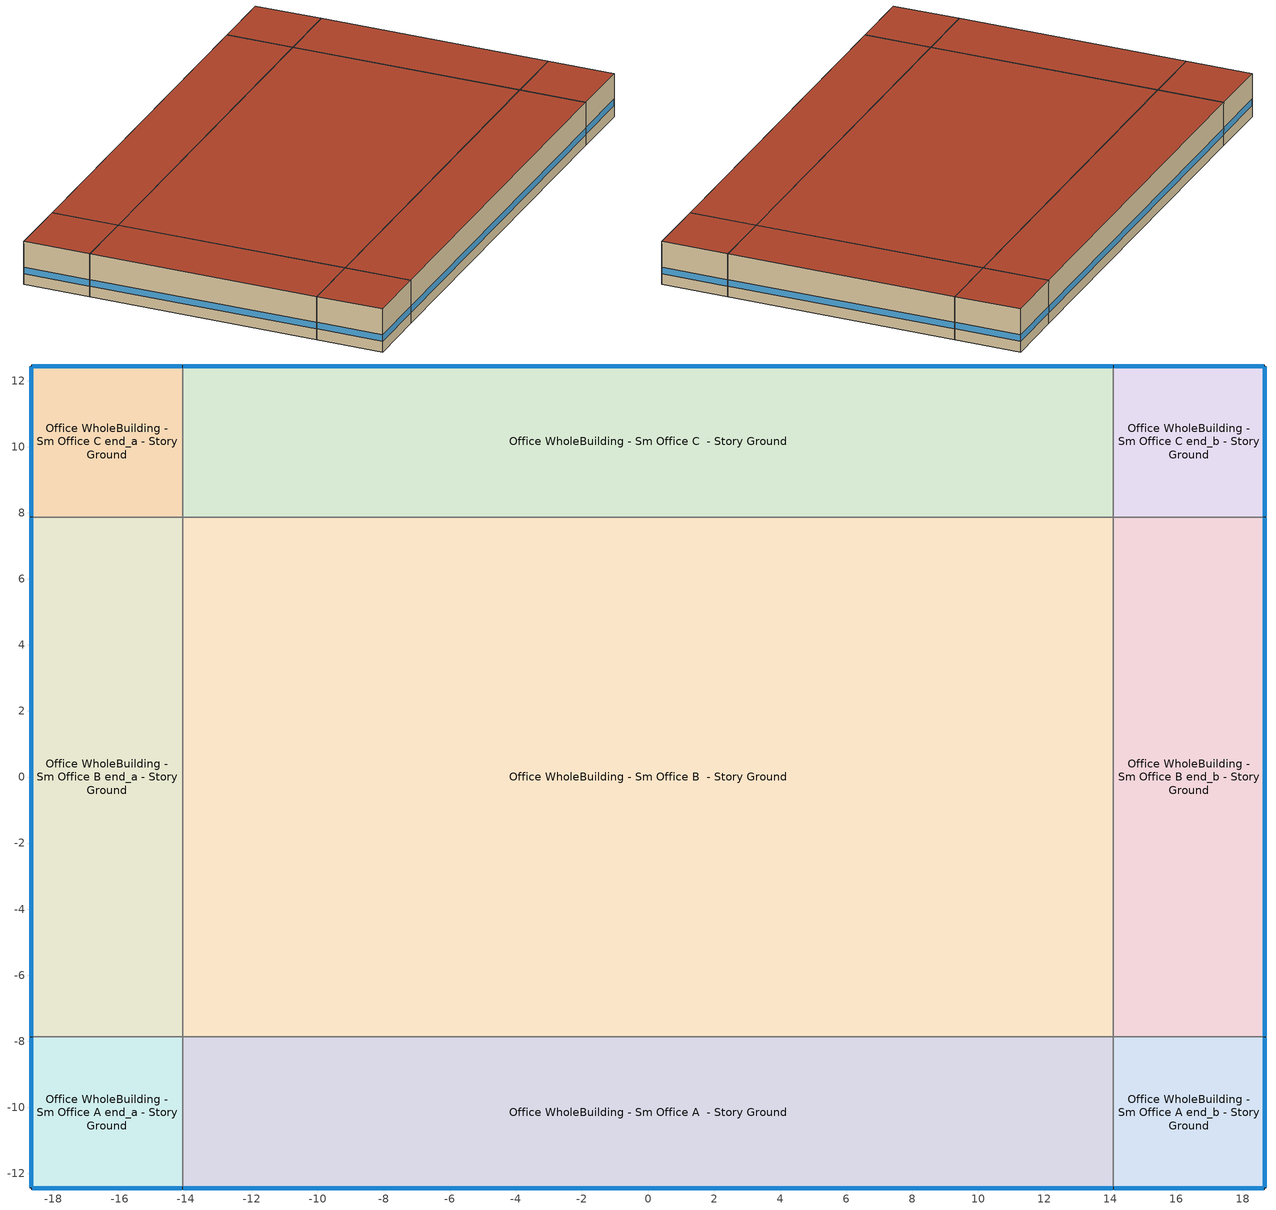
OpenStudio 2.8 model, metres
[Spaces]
Office WholeBuilding - Sm Office A end_a - Story Ground
 floor ground: -18.67,-12.44 -18.67,-7.87 -14.09,-7.87 -14.09,-12.44 z0
 wall outside: -18.67,-7.87 -18.67,-12.44 -14.09,-12.44 z0:3.05
 wall to Office WholeBuilding - Sm Office B end_a - Story Ground: -14.09,-7.87 -18.67,-7.87 z0:3.05
 wall to Office WholeBuilding - Sm Office A  - Story Ground: -14.09,-12.44 -14.09,-7.87 z0:3.05
 window: -18.67,-7.9 -18.67,-12.42 / -18.64,-12.44 -14.12,-12.44 z0.76:1.22
 roof outside: -14.09,-12.44 -14.09,-7.87 -18.67,-7.87 -18.67,-12.44 z3.05
Office WholeBuilding - Sm Office B end_a - Story Ground
 floor ground: -18.67,-7.87 -18.67,7.87 -14.09,7.87 -14.09,-7.87 z0
 wall outside: -18.67,7.87 -18.67,-7.87 z0:3.05
 wall to Office WholeBuilding - Sm Office C end_a - Story Ground: -14.09,7.87 -18.67,7.87 z0:3.05
 wall to Office WholeBuilding - Sm Office B  - Story Ground: -14.09,-7.87 -14.09,7.87 z0:3.05
 window: -18.67,7.85 -18.67,-7.85 z0.76:1.22
 roof outside: -14.09,-7.87 -14.09,7.87 -18.67,7.87 -18.67,-7.87 z3.05
Office WholeBuilding - Sm Office C end_a - Story Ground
 floor ground: -18.67,7.87 -18.67,12.44 -14.09,12.44 -14.09,7.87 z0
 wall outside: -14.09,12.44 -18.67,12.44 -18.67,7.87 z0:3.05
 wall to Office WholeBuilding - Sm Office C  - Story Ground: -14.09,7.87 -14.09,12.44 z0:3.05
 window: -18.67,12.42 -18.67,7.9 / -14.12,12.44 -18.64,12.44 z0.76:1.22
 roof outside: -14.09,7.87 -14.09,12.44 -18.67,12.44 -18.67,7.87 z3.05
Office WholeBuilding - Sm Office A  - Story Ground
 floor ground: -14.09,-12.44 -14.09,-7.87 14.09,-7.87 14.09,-12.44 z0
 wall outside: -14.09,-12.44 14.09,-12.44 z0:3.05
 wall to Office WholeBuilding - Sm Office B  - Story Ground: 14.09,-7.87 -14.09,-7.87 z0:3.05
 wall to Office WholeBuilding - Sm Office A end_b - Story Ground: 14.09,-12.44 14.09,-7.87 z0:3.05
 window: -14.07,-12.44 14.07,-12.44 z0.76:1.22
 roof outside: 14.09,-12.44 14.09,-7.87 -14.09,-7.87 -14.09,-12.44 z3.05
Office WholeBuilding - Sm Office B  - Story Ground
 floor ground: -14.09,-7.87 -14.09,7.87 14.09,7.87 14.09,-7.87 z0
 wall to Office WholeBuilding - Sm Office C  - Story Ground: 14.09,7.87 -14.09,7.87 z0:3.05
 wall to Office WholeBuilding - Sm Office B end_b - Story Ground: 14.09,-7.87 14.09,7.87 z0:3.05
 roof outside: 14.09,-7.87 14.09,7.87 -14.09,7.87 -14.09,-7.87 z3.05
Office WholeBuilding - Sm Office C  - Story Ground
 floor ground: -14.09,7.87 -14.09,12.44 14.09,12.44 14.09,7.87 z0
 wall outside: 14.09,12.44 -14.09,12.44 z0:3.05
 wall to Office WholeBuilding - Sm Office C end_b - Story Ground: 14.09,7.87 14.09,12.44 z0:3.05
 window: 14.07,12.44 -14.07,12.44 z0.76:1.22
 roof outside: 14.09,7.87 14.09,12.44 -14.09,12.44 -14.09,7.87 z3.05
Office WholeBuilding - Sm Office A end_b - Story Ground
 floor ground: 14.09,-12.44 14.09,-7.87 18.67,-7.87 18.67,-12.44 z0
 wall outside: 14.09,-12.44 18.67,-12.44 18.67,-7.87 z0:3.05
 wall to Office WholeBuilding - Sm Office B end_b - Story Ground: 18.67,-7.87 14.09,-7.87 z0:3.05
 window: 18.67,-12.42 18.67,-7.9 / 14.12,-12.44 18.64,-12.44 z0.76:1.22
 roof outside: 18.67,-12.44 18.67,-7.87 14.09,-7.87 14.09,-12.44 z3.05
Office WholeBuilding - Sm Office B end_b - Story Ground
 floor ground: 14.09,-7.87 14.09,7.87 18.67,7.87 18.67,-7.87 z0
 wall outside: 18.67,-7.87 18.67,7.87 z0:3.05
 wall to Office WholeBuilding - Sm Office C end_b - Story Ground: 18.67,7.87 14.09,7.87 z0:3.05
 window: 18.67,-7.85 18.67,7.85 z0.76:1.22
 roof outside: 18.67,-7.87 18.67,7.87 14.09,7.87 14.09,-7.87 z3.05
Office WholeBuilding - Sm Office C end_b - Story Ground
 floor ground: 14.09,7.87 14.09,12.44 18.67,12.44 18.67,7.87 z0
 wall outside: 18.67,7.87 18.67,12.44 14.09,12.44 z0:3.05
 window: 18.64,12.44 14.12,12.44 / 18.67,7.9 18.67,12.42 z0.76:1.22
 roof outside: 18.67,7.87 18.67,12.44 14.09,12.44 14.09,7.87 z3.05
[Site]
Site 1
[ClimateZones]
Climate Zone Institution Name 1=ASHRAE; Climate Zone Document Name 1=ANSI/ASHRAE Standard 169; Climate Zone Document Year 1=2006; Climate Zone Institution Name 2=CEC; Climate Zone Document Name 2=California Climate Zone Descriptions; Climate Zone Document Year 2=1995
[Building]
90.1-2004|SmallOffice: Space Type=189.1-2009 - Office - OpenOffice - CZ4-8; Default Construction Set=189.1-2009 - CZ5 - Office
[DefaultConstructionSet]
189.1-2009 - CZ5 - Office: Default Exterior Surface Constructions=Default Surface Constructions 13; Default Interior Surface Constructions=Default Surface Constructions 14; Default Ground Contact Surface Constructions=Default Surface Constructions 15; Default Exterior SubSurface Constructions=Default Sub Surface Constructions 9; Default Interior SubSurface Constructions=Default Sub Surface Constructions 10; Interior Partition Construction=Interior Partition
[DefaultSurfaceConstructions]
Name | Floor Construction | Wall Construction | Roof Ceiling Construction
Default Surface Constructions 13 | ExtSlabCarpet 4in ClimateZone 1-8 | ASHRAE 189.1-2009 ExtWall Mass ClimateZone 5 | ASHRAE 189.1-2009 ExtRoof IEAD ClimateZone 2-5
Default Surface Constructions 14 | Interior Floor | Interior Wall | Interior Ceiling
Default Surface Constructions 15 | ExtSlabCarpet 4in ClimateZone 1-8 | ExtSlabCarpet 4in ClimateZone 1-8 | ExtSlabCarpet 4in ClimateZone 1-8
[Construction]
ExtSlabCarpet 4in ClimateZone 1-8: MAT-CC05 4 HW CONCRETE, CP02 CARPET PAD
Interior Floor: F16 Acoustic tile, F05 Ceiling air space resistance, M11 100mm lightweight concrete
Interior Wall: G01a 19mm gypsum board, F04 Wall air space resistance, G01a 19mm gypsum board
Interior Ceiling: M11 100mm lightweight concrete, F05 Ceiling air space resistance, F16 Acoustic tile
Exterior Door: F08 Metal surface, I01 25mm insulation board
Interior Window: Clear 3mm
Interior Door; Interior Partition: G05 25mm wood
ASHRAE 189.1-2009 ExtRoof IEAD ClimateZone 2-5: Roof Membrane, Roof Insulation [21], Metal Decking
ASHRAE 189.1-2009 ExtWindow ClimateZone 4-5: Theoretical Glass [207]
ASHRAE 189.1-2009 ExtWall Mass ClimateZone 5: 1IN Stucco, 8IN Concrete HW, Wall Insulation [40], 1/2IN Gypsum
[Material] Thermal Absorptance=0.9
Name | Roughness | Thickness {m} | Conductivity {W/m-K} | Density {kg/m3} | Specific Heat {J/kg-K} | Solar Absorptance | Visible Absorptance
MAT-CC05 4 HW CONCRETE | Rough | 0.1016 | 1.311 | 2240 | 836.8 | 0.85 | 0.85
1IN Stucco | Smooth | 0.0253 | 0.6918 | 1858 | 837 | 0.92 | 0.92
8IN Concrete HW | MediumRough | 0.2033 | 1.7296 | 2243 | 837 | 0.65 | 0.65
1/2IN Gypsum | Smooth | 0.0127 | 0.16 | 784.9 | 830 | 0.4 | 0.4
Roof Membrane | VeryRough | 0.0095 | 0.16 | 1121.29 | 1460 | 0.7 | 0.7
Metal Decking | MediumSmooth | 0.0015 | 45.006 | 7680 | 418.4 | 0.6 | 0.6
F16 Acoustic tile | MediumSmooth | 0.0191 | 0.06 | 368 | 590 | 0.3 | 0.3
M11 100mm lightweight concrete | MediumRough | 0.1016 | 0.53 | 1280 | 840 | 0.5 | 0.5
G01a 19mm gypsum board | MediumSmooth | 0.019 | 0.16 | 800 | 1090 | 0.4 | 0.4
F08 Metal surface | Smooth | 0.0008 | 45.28 | 7824 | 500 | 0.7 | 0.7
I01 25mm insulation board | MediumRough | 0.0254 | 0.03 | 43 | 1210 | 0.6 | 0.6
G05 25mm wood | MediumSmooth | 0.0254 | 0.15 | 608 | 1630 | 0.5 | 0.5
Roof Insulation [21] | MediumRough | 0.2105 | 0.049 | 265 | 836.8 | 0.7 | 0.7
Wall Insulation [40] | MediumRough | 0.0794 | 0.0432 | 91 | 837 | 0.5 | 0.5
[Material:NoMass]
CP02 CARPET PAD: Roughness=Smooth; Thermal Resistance {m2-K/W}=0.1; Thermal Absorptance=0.9; Solar Absorptance=0.8; Visible Absorptance=0.8
[Material:AirGap]
Name | Thermal Resistance {m2-K/W}
F05 Ceiling air space resistance | 0.18
F04 Wall air space resistance | 0.15
[DefaultSubSurfaceConstructions]
Name | Fixed Window Construction | Operable Window Construction | Door Construction | Tubular Daylight Dome Construction | Tubular Daylight Diffuser Construction
Default Sub Surface Constructions 9 | ASHRAE 189.1-2009 ExtWindow ClimateZone 4-5 | ASHRAE 189.1-2009 ExtWindow ClimateZone 4-5 | Exterior Door | Interior Window | Interior Window
Default Sub Surface Constructions 10 | Interior Window | Interior Window | Interior Door
[WindowMaterial:Glazing] Optical Data Type=SpectralAverage; Thickness {m}=0.003; Back Side Solar Reflectance at Normal Incidence=0; Back Side Visible Reflectance at Normal Incidence=0; Infrared Transmittance at Normal Incidence=0; Dirt Correction Factor for Solar and Visible Transmittance=1; Solar Diffusing=No
Name | Solar Transmittance at Normal Incidence | Front Side Solar Reflectance at Normal Incidence | Visible Transmittance at Normal Incidence | Front Side Visible Reflectance at Normal Incidence | Front Side Infrared Hemispherical Emissivity | Back Side Infrared Hemispherical Emissivity | Conductivity {W/m-K}
Clear 3mm | 0.837 | 0.075 | 0.898 | 0.081 | 0.84 | 0.84 | 0.9
Theoretical Glass [207] | 0.3311 | 0.6189 | 0.44 | 0.51 | 0.9 | 0.9 | 0.0133
[DefaultScheduleSet]
189.1-2009 - Office - OpenOffice - CZ4-8 Schedule Set: Number of People Schedule=Office Work Occ; People Activity Level Schedule=Office Activity; Lighting Schedule=Office Bldg Light; Electric Equipment Schedule=Office Bldg Equip; Infiltration Schedule=Office Infil Quarter On
[Lights:Definition]
189.1-2009 - Office - OpenOffice - CZ4-8 Lights Definition: Design Level Calculation Method=Watts/Area; Watts per Space Floor Area {W/m2}=10.6563
[DesignSpecification:OutdoorAir]
189.1-2009 - Office - OpenOffice - CZ4-8 Ventilation: Outdoor Air Method=Sum; Outdoor Air Flow per Person {m3/s-person}=0.00943895
[People:Definition]
189.1-2009 - Office - OpenOffice - CZ4-8 People Definition: Number of People Calculation Method=People/Area; People per Space Floor Area {person/m2}=0.0565105; Fraction Radiant=0.3
[ElectricEquipment:Definition]
189.1-2009 - Office - OpenOffice - CZ4-8 Electric Equipment Definition: Design Level Calculation Method=Watts/Area; Watts per Space Floor Area {W/m2}=7.64238
[SpaceType] Standards Building Type=Office
Name | Default Schedule Set | Design Specification Outdoor Air Object | Standards Space Type
189.1-2009 - Office - OpenOffice - CZ4-8 | 189.1-2009 - Office - OpenOffice - CZ4-8 Schedule Set | 189.1-2009 - Office - OpenOffice - CZ4-8 Ventilation | OpenOffice
Office WholeBuilding - Sm Office |  |  | WholeBuilding - Sm Office
[Lights]
189.1-2009 - Office - OpenOffice - CZ4-8 Lights: Lights Definition=189.1-2009 - Office - OpenOffice - CZ4-8 Lights Definition; Space or SpaceType=189.1-2009 - Office - OpenOffice - CZ4-8
[People]
189.1-2009 - Office - OpenOffice - CZ4-8 People: People Definition=189.1-2009 - Office - OpenOffice - CZ4-8 People Definition; Space or SpaceType=189.1-2009 - Office - OpenOffice - CZ4-8
[SpaceInfiltration:DesignFlowRate]
189.1-2009 - Office - OpenOffice - CZ4-8 Infiltration: Space or SpaceType=189.1-2009 - Office - OpenOffice - CZ4-8; Design Flow Rate Calculation Method=Flow/ExteriorArea; Flow per Exterior Surface Area {m3/s-m2}=0.000226568
[ElectricEquipment]
189.1-2009 - Office - OpenOffice - CZ4-8 Electric Equipment: Electric Equipment Definition=189.1-2009 - Office - OpenOffice - CZ4-8 Electric Equipment Definition; Space or SpaceType=189.1-2009 - Office - OpenOffice - CZ4-8
[BuildingStory]
Story Ground: Nominal Z Coordinate {m}=0; Nominal Floor to Floor Height {m}=3.048
[Space] Space Type=Office WholeBuilding - Sm Office; Building Story=Story Ground
Name | Thermal Zone
Office WholeBuilding - Sm Office A end_a - Story Ground | Zone Office WholeBuilding - Sm Office A end_a - Story Ground
Office WholeBuilding - Sm Office B end_a - Story Ground | Zone Office WholeBuilding - Sm Office B end_a - Story Ground
Office WholeBuilding - Sm Office C end_a - Story Ground | Zone Office WholeBuilding - Sm Office C end_a - Story Ground
Office WholeBuilding - Sm Office A  - Story Ground | Zone Office WholeBuilding - Sm Office A  - Story Ground
Office WholeBuilding - Sm Office B  - Story Ground | Zone Office WholeBuilding - Sm Office B  - Story Ground
Office WholeBuilding - Sm Office C  - Story Ground | Zone Office WholeBuilding - Sm Office C  - Story Ground
Office WholeBuilding - Sm Office A end_b - Story Ground | Zone Office WholeBuilding - Sm Office A end_b - Story Ground
Office WholeBuilding - Sm Office B end_b - Story Ground | Zone Office WholeBuilding - Sm Office B end_b - Story Ground
Office WholeBuilding - Sm Office C end_b - Story Ground | Zone Office WholeBuilding - Sm Office C end_b - Story Ground
[ThermalZone] Multiplier=1; Use Ideal Air Loads=No
Zone Office WholeBuilding - Sm Office A end_a - Story Ground; Zone Office WholeBuilding - Sm Office B end_a - Story Ground; Zone Office WholeBuilding - Sm Office C end_a - Story Ground; Zone Office WholeBuilding - Sm Office A  - Story Ground; Zone Office WholeBuilding - Sm Office B  - Story Ground; Zone Office WholeBuilding - Sm Office C  - Story Ground; Zone Office WholeBuilding - Sm Office A end_b - Story Ground; Zone Office WholeBuilding - Sm Office B end_b - Story Ground; Zone Office WholeBuilding - Sm Office C end_b - Story Ground
[Sizing:Zone] Zone Cooling Design Supply Air Temperature Input Method=SupplyAirTemperature; Zone Cooling Design Supply Air Temperature {C}=14; Zone Cooling Design Supply Air Temperature Difference {deltaC}=11.11; Zone Heating Design Supply Air Temperature Input Method=SupplyAirTemperature; Zone Heating Design Supply Air Temperature {C}=40; Zone Heating Design Supply Air Temperature Difference {deltaC}=11.11; Zone Cooling Design Supply Air Humidity Ratio {kg-H2O/kg-air}=0.0085; Zone Heating Design Supply Air Humidity Ratio {kg-H2O/kg-air}=0.008; Cooling Design Air Flow Method=DesignDay; Heating Design Air Flow Method=DesignDay; Account for Dedicated Outdoor Air System=No; Dedicated Outdoor Air System Control Strategy=NeutralSupplyAir; Dedicated Outdoor Air Low Setpoint Temperature for Design {C}=autosize; Dedicated Outdoor Air High Setpoint Temperature for Design {C}=autosize
Zone Office WholeBuilding - Sm Office A end_a - Story Ground; Zone Office WholeBuilding - Sm Office B end_a - Story Ground; Zone Office WholeBuilding - Sm Office C end_a - Story Ground; Zone Office WholeBuilding - Sm Office A  - Story Ground; Zone Office WholeBuilding - Sm Office B  - Story Ground; Zone Office WholeBuilding - Sm Office C  - Story Ground; Zone Office WholeBuilding - Sm Office A end_b - Story Ground; Zone Office WholeBuilding - Sm Office B end_b - Story Ground; Zone Office WholeBuilding - Sm Office C end_b - Story Ground
[Schedule:Ruleset]
Name | Default Day Schedule | Summer Design Day Schedule | Winter Design Day Schedule
Office Bldg Light | Office Bldg Light Default Schedule | Office Bldg Light Summer Design Day | Office Bldg Light Winter Design Day
Office Activity | Office Activity Default Schedule | Office Activity Summer Design Day | Office Activity Winter Design Day
Office Infil Quarter On | Office Infil Quarter On Default Schedule | Office Infil Quarter On Summer Design Day | Office Infil Quarter On Winter Design Day
Office Bldg Equip | Office Bldg Equip Default Schedule | Office Bldg Equip Summer Design Day | Office Bldg Equip Winter Design Day
Office Work Occ | Office Bldg Occ Default Schedule | Office Bldg Occ Summer Design Day | Office Bldg Occ Winter Design Day
[Schedule:Day]
Office Bldg Light Default Schedule: 5, 0, 0.05, 7, 0, 0.1, 8, 0, 0.3, 17, 0, 0.9, 18, 0, 0.7, 20, 0, 0.5, 22, 0, 0.3, 23, 0, 0.1, 24, 0, 0.05
Office Bldg Light Summer Design Day; Office Infil Quarter On Rule 1 Day Schedule; Office Bldg Equip Summer Design Day: 24, 0, 1
Office Bldg Light Winter Design Day; Office Bldg Equip Winter Design Day; Office Bldg Occ Winter Design Day; Office Bldg Occ Rule 1 Day Schedule: 24, 0, 0
Office Bldg Light Rule 1 Day Schedule: 24, 0, 0.05
Office Bldg Light Rule 2 Day Schedule: 6, 0, 0.05, 8, 0, 0.1, 14, 0, 0.5, 17, 0, 0.15, 24, 0, 0.05
Office Activity Default Schedule; Office Activity Summer Design Day; Office Activity Winter Design Day: 24, 0, 132
Office Infil Quarter On Default Schedule; Office Infil Quarter On Summer Design Day: 6, 0, 1, 22, 0, 0.25, 24, 0, 1
Office Infil Quarter On Winter Design Day; Office Infil Quarter On Rule 2 Day Schedule: 6, 0, 1, 18, 0, 0.25, 24, 0, 1
Office Bldg Equip Default Schedule: 8, 0, 0.4, 12, 0, 0.9, 13, 0, 0.8, 17, 0, 0.9, 18, 0, 0.8, 20, 0, 0.6, 22, 0, 0.5, 24, 0, 0.4
Office Bldg Equip Rule 1 Day Schedule: 24, 0, 0.3
Office Bldg Equip Rule 2 Day Schedule: 6, 0, 0.3, 8, 0, 0.4, 14, 0, 0.5, 17, 0, 0.35, 24, 0, 0.3
Office Bldg Occ Default Schedule: 6, 0, 0, 7, 0, 0.1, 8, 0, 0.2, 12, 0, 0.85, 13, 0, 0.5, 17, 0, 0.85, 18, 0, 0.7, 20, 0, 0.4, 22, 0, 0.1, 24, 0, 0.05
Office Bldg Occ Summer Design Day: 6, 0, 0, 22, 0, 1, 24, 0, 0.05
Office Bldg Occ Rule 2 Day Schedule: 6, 0, 0, 8, 0, 0.1, 14, 0, 0.4, 17, 0, 0.1, 24, 0, 0
[Schedule:Rule] Apply Monday=No; Apply Tuesday=No; Apply Wednesday=No; Apply Thursday=No; Apply Friday=No; Date Specification Type=DateRange; Start Month=1; Start Day=1; End Month=12; End Day=31
Name | Schedule Ruleset | Rule Order | Day Schedule | Apply Sunday | Apply Saturday
Office Bldg Light Rule 1 | Office Bldg Light | 0 | Office Bldg Light Rule 1 Day Schedule | Yes | No
Office Bldg Light Rule 2 | Office Bldg Light | 1 | Office Bldg Light Rule 2 Day Schedule | No | Yes
Office Infil Quarter On Rule 1 | Office Infil Quarter On | 0 | Office Infil Quarter On Rule 1 Day Schedule | Yes | No
Office Infil Quarter On Rule 2 | Office Infil Quarter On | 1 | Office Infil Quarter On Rule 2 Day Schedule | No | Yes
Office Bldg Equip Rule 1 | Office Bldg Equip | 0 | Office Bldg Equip Rule 1 Day Schedule | Yes | No
Office Bldg Equip Rule 2 | Office Bldg Equip | 1 | Office Bldg Equip Rule 2 Day Schedule | No | Yes
Office Work Occ Rule 1 | Office Work Occ | 0 | Office Bldg Occ Rule 1 Day Schedule | Yes | No
Office Work Occ Rule 2 | Office Work Occ | 1 | Office Bldg Occ Rule 2 Day Schedule | No | Yes
